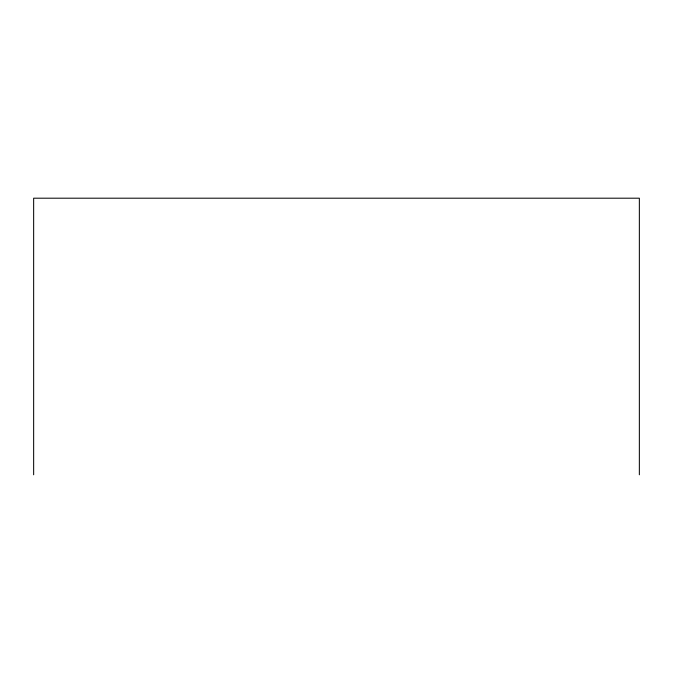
<?xml version="1.0" encoding="UTF-8"?>
<svg xmlns="http://www.w3.org/2000/svg" width="673" height="673" viewBox="0 0 673 673"><rect width="100%" height="100%" fill="white"/><g stroke="black" fill="none" stroke-linecap="round" stroke-linejoin="round"><path stroke-width="1.01" d="M639.35 474.802L639.35 198.198L33.65 198.198L33.65 474.802"/></g></svg>
